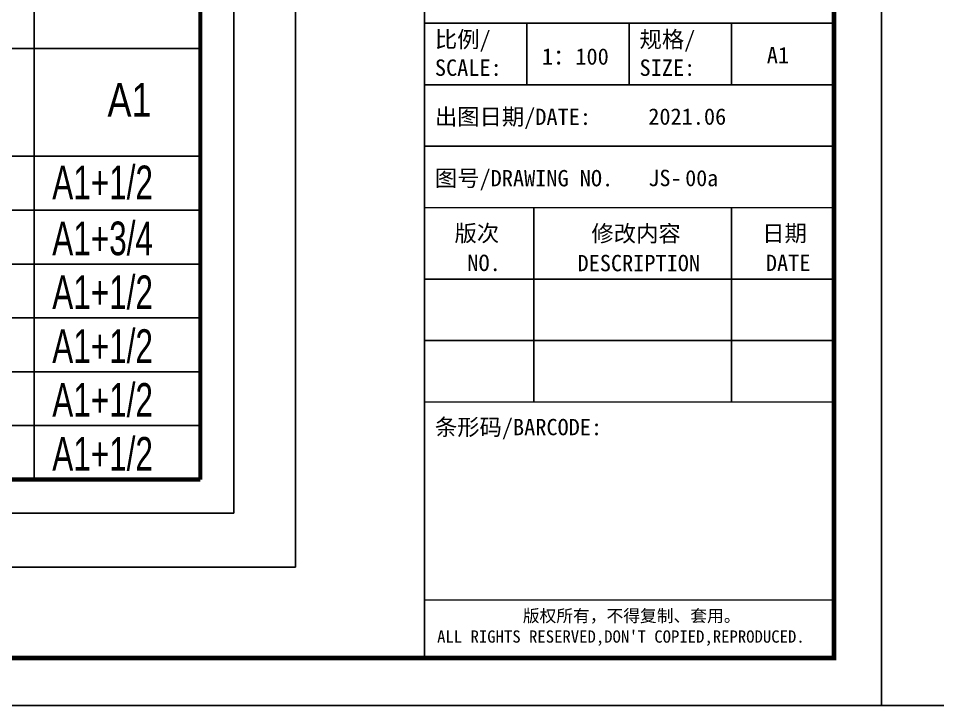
# Paper-space layout 'Layout1' of a CAD drawing. Extents: x 52 to 242751, y 71 to 90516.
# Drawn here: x 46627 to 60286, y 48516 to 58722 of the extents above; entities that cross this region are included whole.
import ezdxf
from ezdxf.enums import TextEntityAlignment as Align

# ---------------------------------------------------------------- set-up
doc = ezdxf.new("R2010")
doc.units = 0
doc.header["$LTSCALE"] = 10
doc.header["$MEASUREMENT"] = 0
doc.layers.get('0').update_dxf_attribs({"linetype": 'CONTINUOUS'})
for name, color, linetype in [('8', 8, 'CONTINUOUS'), ('BORDER', 7, 'CONTINUOUS'), ('PUB_TITLE', 4, 'CONTINUOUS')]:
    doc.layers.add(name, color=color, linetype=linetype)
doc.styles.add('-宋体', font='', dxfattribs={"width": 0.8})
doc.styles.add('_HZTXT', font='ros.shx', dxfattribs={"width": 0.8, "bigfont": 'hztxt.shx'})
doc.styles.get('-宋体').set_extended_font_data('SimSun')

# ---------------------------------------------------------------- blocks, each defined once
blk = doc.blocks.new('TQ1')
at = {"layer": 'PUB_TITLE'}
for p, q in [((-46855, -409155), (-49855, -409155)), ((-48355, -409155), (-48355, -410055)), ((-46855, -409155), (-46855, -410055)), ((-46855, -409155), (-43855, -409155)), ((-45355, -409155), (-45355, -410055)), ((-49855, -410055), (-43855, -410055)), ((-49855, -410955), (-43855, -410955)), ((-48255, -411855), (-48255, -414705)), ((-45355, -411855), (-45355, -414705)), ((-49855, -412905), (-43855, -412905)), ((-49855, -413805), (-43855, -413805))]:
    blk.add_line(p, q, dxfattribs=at)
at = {"layer": 'PUB_TITLE', "const_width": 20}
for points in [[(-49855, -378414), (-49855, -418455)], [(-49855, -411855), (-43855, -411855)], [(-49855, -414705), (-43855, -414705)], [(-49855, -417605), (-43855, -417605)]]:
    blk.add_lwpolyline(points, dxfattribs=at)
at = {"layer": 'PUB_TITLE', "style": '-宋体'}
for s, height, p in [('比例/', 240, (-49705, -409511)), ('规格/', 240, (-46705, -409511)), ('1：100', 240, (-48136, -409762)), ('A1', 240, (-44839, -409743)), ('SCALE:', 240, (-49705, -409926)), ('SIZE:', 240, (-46705, -409926)), ('出图日期/DATE:', 240, (-49705, -410645)), ('2021.06', 240, (-46577, -410642)), ('图号/DRAWING NO.', 240, (-49705, -411545)), ('JS-', 240, (-46577, -411542)), ('条形码/BARCODE:', 240, (-49705, -415192)), ('版权所有，不得复制、套用。', 180, (-48416, -417927)), ("ALL RIGHTS RESERVED,DON'T COPIED,REPRODUCED.", 180, (-49672, -418231))]:
    blk.add_text(s, height=height, dxfattribs=at).set_placement(p)
for s, p in [('版次', (-49090, -412352)), ('修改内容', (-46756, -412356)), ('日期', (-44579, -412352)), ('NO.', (-48984, -412786)), ('DESCRIPTION', (-46716, -412789)), ('DATE', (-44526, -412786))]:
    blk.add_text(s, height=240, dxfattribs=at).set_placement(p, align=Align.CENTER)

psp = doc.layouts.get("Layout1")

# ---------------------------------------------------------------- linework, layer by layer
at = {"layer": '8'}
psp.add_lwpolyline([(52664, 86203), (52664, 49224)], dxfattribs=at)
at = {"layer": 'BORDER'}
psp.add_lwpolyline([(50745, 50574), (27219, 50574), (27219, 88465), (50745, 88465)], close=True, dxfattribs=at)
at = {"layer": 'PUB_TITLE'}
for p, q in [((46863, 82243), (46863, 51874)), ((49330, 58274), (30399, 58274)), ((49330, 56674), (30399, 56674)), ((49330, 55874), (30399, 55874)), ((49330, 55074), (30399, 55074)), ((49330, 54274), (30399, 54274)), ((49330, 53474), (30399, 53474)), ((49330, 52674), (30399, 52674)), ((49330, 51874), (30399, 51874))]:
    psp.add_line(p, q, dxfattribs=at)
for points in [[(52, 48516), (52, 90516), (59452, 90516), (59452, 48516)], [(59452, 48516), (59452, 90516), (118852, 90516), (118852, 48516)], [(49830, 51374), (49830, 87174), (28830, 87174), (28830, 51374)]]:
    psp.add_lwpolyline(points, close=True, dxfattribs=at)
at = {"layer": 'PUB_TITLE', "const_width": 70.7}
psp.add_lwpolyline([(1756, 49223), (58745, 49223), (58745, 89809), (1756, 89809)], close=True, dxfattribs=at)
at = {"layer": 'PUB_TITLE', "const_width": 60}
psp.add_lwpolyline([(30399, 51874), (49330, 51874), (30399, 51874), (30399, 86674), (49330, 86674), (49330, 51874)], dxfattribs=at)

# ---------------------------------------------------------------- block references
at = {"xscale": 1.01360066206343, "yscale": 1.01360066206343, "zscale": 1.01360066206343}
psp.add_blockref('TQ1', (103197, 473370), dxfattribs=at)

# ---------------------------------------------------------------- texts
at = {"style": '_HZTXT'}
for s, width, p in [('A1', 0.8, (47951, 57262)), ('A1+1/2', 0.7, (47130, 56036)), ('A1+3/4', 0.7, (47130, 55205)), ('A1+1/2', 0.7, (47130, 54405)), ('A1+1/2', 0.7, (47130, 53605)), ('A1+1/2', 0.7, (47130, 52805)), ('A1+1/2', 0.7, (47130, 52005))]:
    psp.add_text(s, height=500, dxfattribs=dict(at, width=width)).set_placement(p)
at = {"layer": 'PUB_TITLE', "style": '-宋体'}
psp.add_text('00a', height=240, dxfattribs=at).set_placement((56536, 56230))

doc.saveas('drawing.dxf')
